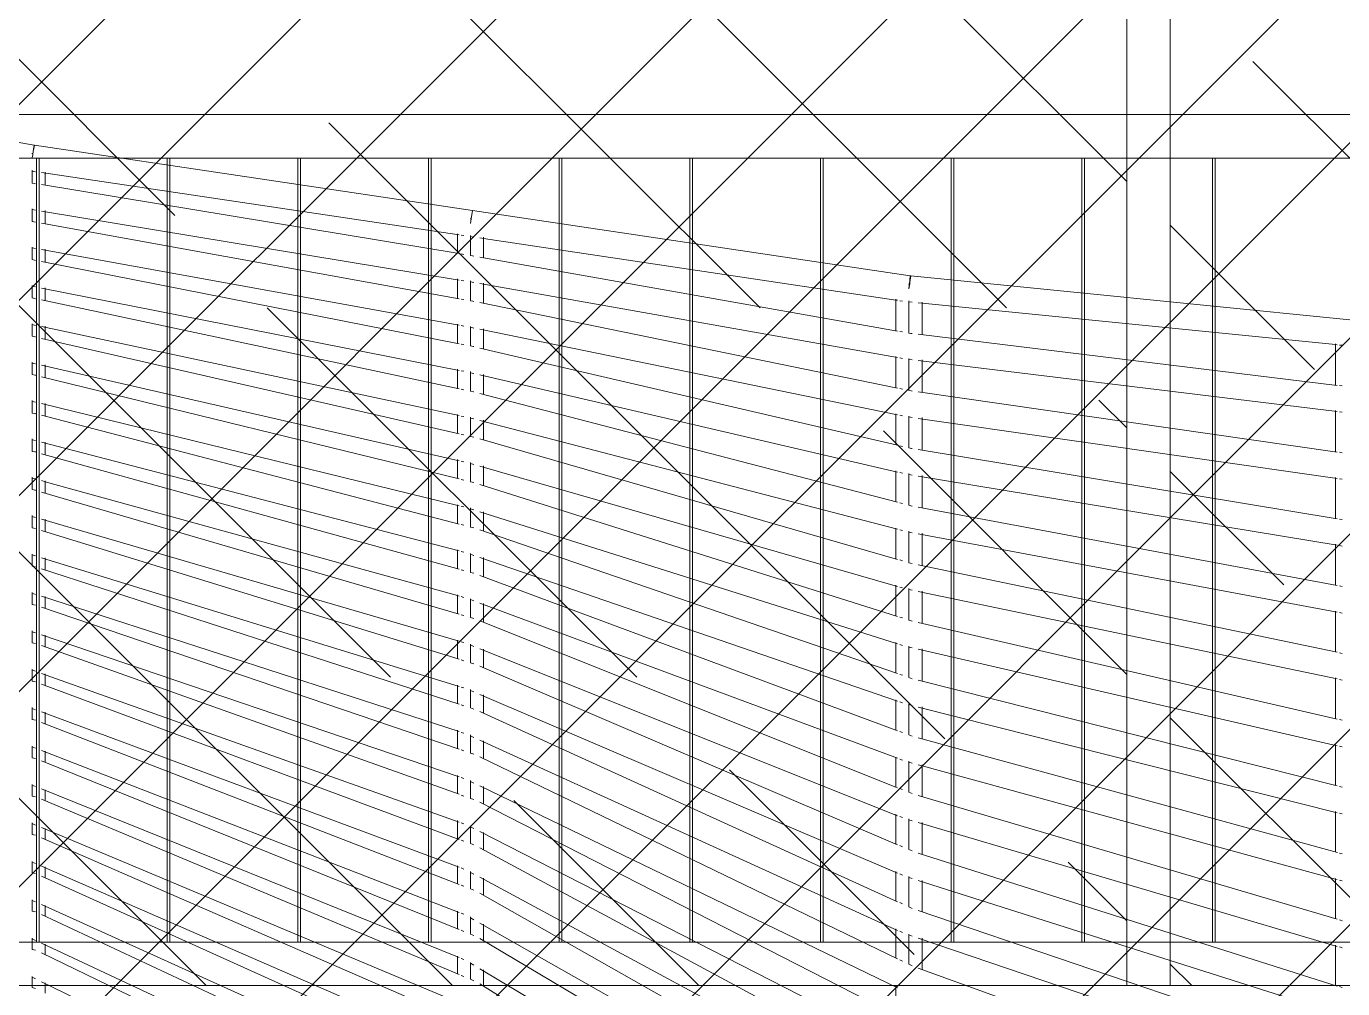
# Model space of a CAD drawing. Header units: millimetres. Extents: x 886808 to 1650903, y -1008069 to 230892.
# Drawn here: x 1022509 to 1024020, y -354964 to -353859 of the extents above; entities that cross this region are included whole.
import ezdxf

# ---------------------------------------------------------------- set-up
doc = ezdxf.new("R2010")
doc.units = ezdxf.units.MM
doc.linetypes.add('ACAD_ISO07W100', pattern=[3, 0, -3])
doc.layers.get('0').update_dxf_attribs({"lineweight": 0})
for name, color, linetype, lineweight in [('0.NETMANHNHAT-0.05', 251, 'Continuous', 0), ('03- Net Cua- 153', 153, 'Continuous', 9), ('A_Dim', 8, 'Continuous', 5), ('M-HVAC-CDFF', 50, 'Continuous', 5)]:
    doc.layers.add(name, color=color, linetype=linetype, lineweight=lineweight)

# ---------------------------------------------------------------- blocks, each defined once
blk = doc.blocks.new('Air Terminals 4 - Air Terminals 4-6275953-MẶT ĐỨNG TRỤC A-H')
at = {"layer": 'M-HVAC-CDFF'}
blk.add_line((1200, 4200), (26700, 4200), dxfattribs=at)
blk = doc.blocks.new('A$C62D649C3')
at = {"transparency": 33554636}
for p, q in [((6799.3, 5749.9), (7295.9, 5665)), ((7293.3, 5655.3), (7293.7, 5655.3)), ((7293.7, 5655.3), (7295, 5655.3)), ((7294.4, 5654), (7293.7, 5650.2)), ((7294.3, 5654), (7293.7, 5650.2)), ((7294.8, 5657.6), (7294.3, 5654)), ((7295, 5657.6), (7294.4, 5654)), ((7295.3, 5660.7), (7294.8, 5657.6)), ((7295.5, 5660.7), (7295, 5657.6)), ((7295.7, 5663), (7295.3, 5660.7)), ((7295.9, 5663), (7295.5, 5660.7)), ((7295.9, 5664.5), (7295.7, 5663)), ((7295.9, 5665), (7295.9, 5664.5)), ((7296.1, 5665), (7295.9, 5665)), ((7296.2, 5664.5), (7295.9, 5663)), ((7296.3, 5665), (7296.1, 5665)), ((7296.3, 5665), (7296.2, 5664.5)), ((7296.3, 5665), (7799, 5590)), ((7293.7, 5650.2), (7293.7, 5650.2)), ((7293.7, 5621.4), (7293.7, 5636.1)), ((7293.7, 5635), (7297.6, 5634.5)), ((7293.7, 5621.4), (7296.2, 5621)), ((7296.2, 5621), (7297.6, 5620.7)), ((7304.3, 5633.5), (7783.8, 5561.9)), ((7308.7, 5632.8), (7308.7, 5634.1)), ((7308.7, 5618.9), (7308.7, 5632.8)), ((7304.3, 5619.6), (7783.8, 5540.4)), ((7293.7, 5577.4), (7293.7, 5592)), ((7293.7, 5591), (7297.6, 5590.4)), ((7297.6, 5576.7), (7293.7, 5577.4)), ((7304.3, 5589.3), (7783.8, 5510.1)), ((7783.8, 5488.7), (7304.3, 5575.5)), ((7308.7, 5588.6), (7308.7, 5589.8)), ((7308.7, 5574.7), (7308.7, 5588.6)), ((7796.3, 5580.5), (7796.8, 5580.5)), ((7796.8, 5580.5), (7798.1, 5580.4)), ((7796.8, 5575.1), (7797.6, 5580.5)), ((7797.6, 5580.5), (7799, 5590)), ((7799, 5590), (8301.6, 5514.9)), ((7781.8, 5540.8), (7781.8, 5563)), ((7786.2, 5561.5), (7789.3, 5561.1)), ((7796.8, 5538.3), (7796.8, 5561.1)), ((7293.7, 5533.5), (7293.7, 5548)), ((7297.6, 5546.3), (7293.7, 5547)), ((7308.7, 5544.2), (7308.7, 5545.6)), ((7796.8, 5559.9), (7800.7, 5559.4)), ((7807.4, 5558.4), (7811.8, 5557.7)), ((7811.8, 5535.7), (7811.8, 5559.2)), ((7811.8, 5557.7), (8285.1, 5487.1)), ((7293.7, 5533.5), (7296.5, 5532.9)), ((7296.5, 5532.9), (7297.6, 5532.7)), ((7783.8, 5458.2), (7304.3, 5545)), ((7304.3, 5531.4), (7783.8, 5437)), ((7308.7, 5530.5), (7308.7, 5544.2)), ((7786.2, 5540), (7789.3, 5539.5)), ((7796.8, 5538.3), (7799.3, 5537.9)), ((7799.3, 5537.9), (7800.7, 5537.6)), ((7807.4, 5536.4), (8287.1, 5451.5)), ((7293.7, 5489.5), (7293.7, 5504)), ((7293.7, 5502.9), (7297.6, 5502.1)), ((7304.3, 5500.8), (7783.8, 5406.4)), ((7308.7, 5500), (7308.7, 5501.3)), ((7308.7, 5486.3), (7308.7, 5500)), ((7781.8, 5489.1), (7781.8, 5511.3)), ((7786.2, 5509.7), (7789.3, 5509.2)), ((7796.8, 5486.4), (7796.8, 5509)), ((7796.8, 5507.9), (7800.7, 5507.2)), ((7807.4, 5506), (8287.1, 5421.1)), ((7811.8, 5483.3), (7811.8, 5506.6)), ((8299.5, 5505.5), (8300.1, 5505.5)), ((8300.1, 5505.5), (8301.3, 5505.4)), ((8300.5, 5503.9), (8300.1, 5500)), ((8300.6, 5503.8), (8300.1, 5500)), ((8300.6, 5505.5), (8300.5, 5503.9)), ((8300.6, 5505.5), (8301.6, 5514.9)), ((8301.2, 5507.4), (8300.6, 5503.8)), ((8301.2, 5507.4), (8302.3, 5514.8)), ((8301.6, 5514.9), (8301.9, 5514.9)), ((8302.3, 5514.8), (8301.9, 5514.9)), ((8806.3, 5464.5), (8302.3, 5514.8)), ((7293.7, 5489.5), (7296.7, 5488.9)), ((7296.7, 5488.9), (7297.6, 5488.7)), ((7304.3, 5487.3), (7783.8, 5385.2)), ((7789.3, 5487.7), (7786.2, 5488.3)), ((7799.6, 5485.8), (7796.8, 5486.4)), ((7800.7, 5485.6), (7799.6, 5485.8)), ((8285.1, 5487.1), (8285.1, 5488)), ((8285.1, 5451.9), (8285.1, 5487.1)), ((8285.1, 5487.1), (8287.1, 5486.8)), ((8289.5, 5486.4), (8292.6, 5486)), ((8300.1, 5449.2), (8300.1, 5486.1)), ((8300.1, 5484.9), (8303.9, 5484.5)), ((8315.1, 5483.4), (8315.1, 5484.8)), ((8287.1, 5386), (7807.4, 5484.2)), ((8310.7, 5483.9), (8315.1, 5483.4)), ((8315.1, 5447.3), (8315.1, 5483.4)), ((8315.1, 5483.4), (8789.8, 5436)), ((7293.7, 5445.5), (7293.7, 5459.9)), ((7293.7, 5458.9), (7297.6, 5458)), ((7304.3, 5456.6), (7783.8, 5354.5)), ((7308.7, 5455.7), (7308.7, 5457)), ((7308.7, 5442.1), (7308.7, 5455.7)), ((7781.8, 5437.4), (7781.8, 5459.4)), ((7789.3, 5457.2), (7786.2, 5457.8)), ((7796.8, 5434.4), (7796.8, 5456.9)), ((7800.7, 5455), (7796.8, 5455.8)), ((7293.7, 5445.5), (7296.8, 5444.8)), ((7296.8, 5444.8), (7297.6, 5444.7)), ((7304.3, 5443.1), (7783.8, 5333.5)), ((8287.1, 5355.4), (7807.4, 5453.6)), ((7811.8, 5431), (7811.8, 5454.2)), ((8289.5, 5451.1), (8292.6, 5450.5)), ((8300.1, 5449.2), (8302.3, 5448.8)), ((8302.3, 5448.8), (8303.9, 5448.6)), ((8310.7, 5447.8), (8791.8, 5389.2)), ((7786.2, 5436.5), (7789.3, 5435.9)), ((7796.8, 5434.4), (7799.9, 5433.8)), ((7799.9, 5433.8), (7800.7, 5433.6)), ((7807.4, 5432), (8287.1, 5320.4)), ((8789.8, 5389.5), (8789.8, 5436.9)), ((8789.8, 5436), (8791.8, 5435.8)), ((8794.2, 5435.5), (8797.3, 5435.2)), ((7293.7, 5401.5), (7293.7, 5415.8)), ((7293.7, 5414.8), (7297.6, 5413.9)), ((7304.3, 5412.4), (7783.8, 5302.7)), ((7308.7, 5411.4), (7308.7, 5412.6)), ((7308.7, 5397.9), (7308.7, 5411.4)), ((8285.1, 5421.5), (8285.1, 5422.3)), ((8285.1, 5386.4), (8285.1, 5421.5)), ((8289.5, 5420.7), (8292.6, 5420.1)), ((8300.1, 5383.3), (8300.1, 5420.1)), ((8300.1, 5418.9), (8303.9, 5418.5)), ((8310.7, 5417.6), (8791.8, 5359.1)), ((8315.1, 5417.1), (8315.1, 5418.4)), ((8315.1, 5381), (8315.1, 5417.1)), ((7293.7, 5401.5), (7297, 5400.8)), ((7297, 5400.8), (7297.6, 5400.6)), ((7304.3, 5399), (7783.8, 5281.7)), ((7781.8, 5385.6), (7781.8, 5407.7)), ((7786.2, 5405.9), (7789.3, 5405.3)), ((7796.8, 5382.4), (7796.8, 5404.9)), ((7796.8, 5403.7), (7800.7, 5402.8)), ((7807.4, 5401.2), (8287.1, 5289.6)), ((7811.8, 5378.7), (7811.8, 5401.7)), ((7786.2, 5384.7), (7789.3, 5384)), ((7796.8, 5382.4), (7800.3, 5381.7)), ((7800.3, 5381.7), (7800.7, 5381.6)), ((7807.4, 5379.8), (8287.1, 5254.9)), ((8292.6, 5384.8), (8289.5, 5385.5)), ((8302.6, 5382.8), (8300.1, 5383.3)), ((8303.9, 5382.6), (8302.6, 5382.8)), ((8791.8, 5312.6), (8310.7, 5381.6)), ((8794.2, 5388.9), (8797.3, 5388.5)), ((7293.7, 5357.4), (7293.7, 5371.7)), ((7293.7, 5370.8), (7297.6, 5369.9)), ((7304.3, 5368.2), (7783.8, 5250.9)), ((7308.7, 5367.1), (7308.7, 5368.3)), ((7308.7, 5353.7), (7308.7, 5367.1)), ((7293.7, 5357.4), (7297.2, 5356.7)), ((7297.2, 5356.7), (7297.6, 5356.6)), ((7304.3, 5354.9), (7783.8, 5229.9)), ((7781.8, 5333.9), (7781.8, 5355.8)), ((7786.2, 5354), (7789.3, 5353.4)), ((7796.8, 5330.5), (7796.8, 5352.8)), ((7796.8, 5351.6), (7800.7, 5350.6)), ((7807.4, 5348.9), (8287.1, 5223.9)), ((7811.8, 5326.4), (7811.8, 5349.2)), ((8285.1, 5355.8), (8285.1, 5356.6)), ((8285.1, 5320.9), (8285.1, 5355.8)), ((8292.6, 5354.2), (8289.5, 5354.9)), ((8300.1, 5317.4), (8300.1, 5354)), ((8303.9, 5352.3), (8300.1, 5352.9)), ((8791.8, 5282.3), (8310.7, 5351.3)), ((8315.1, 5350.7), (8315.1, 5352.1)), ((8315.1, 5314.7), (8315.1, 5350.7)), ((8789.8, 5312.9), (8789.8, 5360.2)), ((8794.2, 5358.8), (8797.3, 5358.4)), ((7293.7, 5313.4), (7293.7, 5327.7)), ((7293.7, 5326.8), (7297.5, 5325.8)), ((7304.3, 5324), (7783.8, 5199.1)), ((7308.7, 5322.9), (7308.7, 5323.9)), ((7308.7, 5309.5), (7308.7, 5322.9)), ((7786.2, 5332.9), (7789.3, 5332.2)), ((7796.8, 5330.5), (7800.6, 5329.6)), ((7800.6, 5329.6), (7800.7, 5329.6)), ((7807.4, 5327.6), (8287.1, 5189.3)), ((8289.5, 5319.9), (8292.6, 5319.1)), ((7293.7, 5313.4), (7297.1, 5312.7)), ((7297.1, 5312.7), (7297.5, 5312.6)), ((7304.3, 5310.7), (7783.9, 5178.1)), ((7781.8, 5282.2), (7781.8, 5304)), ((8300.1, 5317.4), (8303, 5316.7)), ((8303, 5316.7), (8303.9, 5316.6)), ((8310.7, 5315.5), (8791.8, 5236)), ((8797.3, 5311.8), (8794.2, 5312.3)), ((7786.2, 5302.2), (7789.3, 5301.5)), ((7796.8, 5278.5), (7796.8, 5300.6)), ((7796.8, 5299.5), (7800.7, 5298.4)), ((7807.4, 5296.5), (8287.1, 5158.2)), ((7811.8, 5274.1), (7811.8, 5296.6)), ((8285.1, 5290.1), (8285.1, 5291)), ((8285.1, 5255.4), (8285.1, 5290.1)), ((8289.5, 5289.1), (8292.6, 5288.3)), ((7293.7, 5269.5), (7293.7, 5283.6)), ((7293.7, 5282.8), (7297.5, 5281.7)), ((7304.3, 5279.8), (7308.7, 5278.6)), ((7308.7, 5278.6), (7308.7, 5279.6)), ((7308.7, 5265.4), (7308.7, 5278.6)), ((7308.7, 5278.6), (7781.8, 5147.8)), ((7786.2, 5281.1), (7789.3, 5280.3)), ((7796.8, 5278.5), (7800.7, 5277.6)), ((7807.4, 5275.4), (8287.1, 5123.8)), ((8300.1, 5251.5), (8300.1, 5288)), ((8300.1, 5286.8), (8303.9, 5286.2)), ((8310.7, 5285), (8791.8, 5205.6)), ((8315.1, 5284.3), (8315.1, 5285.7)), ((8315.1, 5248.5), (8315.1, 5284.3)), ((8789.8, 5236.3), (8789.8, 5283.5)), ((8797.3, 5281.5), (8794.2, 5282)), ((7293.7, 5269.5), (7297.2, 5268.7)), ((7297.2, 5268.7), (7297.5, 5268.6)), ((7304.3, 5266.7), (7783.8, 5126.5)), ((7781.8, 5230.4), (7781.8, 5252.2)), ((7786.2, 5250.3), (7789.3, 5249.6)), ((7796.8, 5226.5), (7796.8, 5248.5)), ((7796.8, 5247.4), (7800.7, 5246.2)), ((7807.4, 5244.1), (8287.1, 5092.4)), ((7811.8, 5221.7), (7811.8, 5244.1)), ((8289.5, 5254.3), (8292.6, 5253.5)), ((8300.1, 5251.5), (8303.4, 5250.6)), ((8303.4, 5250.6), (8303.9, 5250.5)), ((8310.7, 5249.3), (8791.8, 5159.3)), ((7293.6, 5238.7), (7297.5, 5237.5)), ((7293.7, 5225.5), (7293.7, 5239.6)), ((7304.3, 5235.6), (7783.8, 5095.4)), ((7308.7, 5234.3), (7308.7, 5235.4)), ((7308.7, 5221.2), (7308.7, 5234.3)), ((7786.2, 5229.3), (7789.3, 5228.5)), ((8794.2, 5235.6), (8797.3, 5235.1)), ((7293.6, 5225.5), (7297.4, 5224.7)), ((7297.4, 5224.7), (7297.5, 5224.7)), ((7304.3, 5222.6), (7783.8, 5074.8)), ((7796.8, 5226.5), (7800.7, 5225.5)), ((7807.4, 5223.2), (8287.1, 5058.2)), ((8285.1, 5224.4), (8285.1, 5225.3)), ((8285.1, 5189.9), (8285.1, 5224.4)), ((8289.5, 5223.3), (8292.6, 5222.5)), ((8300.1, 5185.6), (8300.1, 5221.9)), ((8300.1, 5220.7), (8303.9, 5220)), ((8310.7, 5218.8), (8791.8, 5128.8)), ((8315.1, 5217.9), (8315.1, 5219.4)), ((8315.1, 5182.2), (8315.1, 5217.9)), ((7781.8, 5178.7), (7781.8, 5200.4)), ((7786.2, 5198.5), (7789.3, 5197.7)), ((8789.8, 5159.7), (8789.8, 5206.8)), ((8794.2, 5205.2), (8797.3, 5204.6)), ((7293.6, 5181.6), (7293.6, 5195.5)), ((7293.6, 5194.6), (7297.5, 5193.4)), ((7304.2, 5191.3), (7783.8, 5043.5)), ((7308.6, 5189.9), (7308.6, 5191.1)), ((7308.6, 5177.1), (7308.6, 5189.9)), ((7796.8, 5174.5), (7796.8, 5196.3)), ((7796.8, 5195.3), (7800.7, 5194)), ((7807.4, 5191.7), (8287.1, 5026.7)), ((7811.8, 5169.4), (7811.8, 5191.5)), ((8289.5, 5188.7), (8292.6, 5187.8)), ((8300.1, 5185.6), (8303.7, 5184.5)), ((8303.7, 5184.5), (8303.9, 5184.5)), ((8310.7, 5183.1), (8791.8, 5082.7)), ((7293.6, 5181.6), (7297.5, 5180.7)), ((7304.2, 5178.5), (7783.8, 5023.1)), ((7786.2, 5177.5), (7789.3, 5176.6)), ((7796.8, 5174.5), (7800.7, 5173.5)), ((7807.4, 5171), (7811.8, 5169.4)), ((7811.8, 5169.4), (8285.1, 4993.4)), ((8285.1, 5158.7), (8285.1, 5159.6)), ((8285.1, 5124.4), (8285.1, 5158.7)), ((8289.5, 5157.5), (8292.6, 5156.6)), ((8300.1, 5119.7), (8300.1, 5155.8)), ((8300.1, 5154.7), (8303.9, 5153.9)), ((8310.7, 5152.5), (8791.8, 5052.1)), ((8315.1, 5151.6), (8315.1, 5153)), ((8794.2, 5158.9), (8797.3, 5158.3)), ((7293.6, 5137.6), (7293.6, 5151.5)), ((7293.6, 5150.5), (7297.5, 5149.2)), ((7293.6, 5137.6), (7297.5, 5136.7)), ((7304.2, 5147), (7783.8, 4991.6)), ((7308.6, 5145.6), (7308.6, 5146.8)), ((7308.6, 5132.9), (7308.6, 5145.6)), ((7781.8, 5127), (7781.8, 5148.6)), ((7781.8, 5147.8), (7783.8, 5147.3)), ((7786.2, 5146.6), (7789.3, 5145.8)), ((7796.8, 5122.7), (7796.8, 5144.2)), ((7796.8, 5143.2), (7800.7, 5141.8)), ((7807.4, 5139.3), (8287.1, 4961)), ((7811.8, 5117.2), (7811.8, 5138.8)), ((8315.1, 5115.9), (8315.1, 5151.6)), ((7304.2, 5134.4), (7783.8, 4971.4)), ((7786.2, 5125.8), (7789.3, 5124.9)), ((7796.8, 5122.7), (7800.7, 5121.5)), ((8289.5, 5123), (8292.6, 5122.1)), ((8789.8, 5083.1), (8789.8, 5130.1)), ((8794.2, 5128.4), (8797.3, 5127.8)), ((7293.6, 5093.6), (7293.6, 5107.4)), ((7807.4, 5118.9), (8285.1, 4928)), ((8300.1, 5119.7), (8303.9, 5118.5)), ((8310.7, 5116.9), (8791.8, 5006)), ((7293.6, 5106.4), (7297.5, 5105.1)), ((7293.6, 5093.6), (7297.5, 5092.7)), ((7304.2, 5102.8), (7783.8, 4939.7)), ((7308.6, 5101.3), (7308.6, 5102.4)), ((7308.6, 5088.8), (7308.6, 5101.3)), ((7781.8, 5075.4), (7781.8, 5096.8)), ((7786.2, 5094.7), (7789.3, 5093.8)), ((7796.8, 5070.8), (7796.8, 5092.1)), ((8285.1, 5093.1), (8285.1, 5093.8)), ((8285.1, 5058.9), (8285.1, 5093.1)), ((7304.2, 5090.4), (7783.8, 4919.7)), ((7796.8, 5091.1), (7800.7, 5089.5)), ((7807.4, 5086.8), (8287.1, 4895.1)), ((7811.8, 5065), (7811.8, 5086.3)), ((8289.5, 5091.7), (8292.6, 5090.7)), ((8300.1, 5053.8), (8300.1, 5089.7)), ((8300.1, 5088.7), (8303.9, 5087.8)), ((8310.7, 5086.2), (8791.8, 4975.3)), ((8315.1, 5085.2), (8315.1, 5086.6)), ((8315.1, 5049.6), (8315.1, 5085.2)), ((8794.2, 5082.2), (8797.3, 5081.5)), ((7293.6, 5049.6), (7293.6, 5063.3)), ((7293.6, 5062.3), (7297.5, 5060.9)), ((7786.2, 5074), (7789.3, 5073.1)), ((7796.8, 5070.8), (7800.7, 5069.6)), ((7807.4, 5066.8), (8287.1, 4861.8)), ((7293.6, 5049.6), (7297.5, 5048.7)), ((7304.2, 5058.5), (7783.8, 4887.8)), ((7308.6, 5056.9), (7308.6, 5058.1)), ((7308.6, 5044.6), (7308.6, 5056.9)), ((8289.5, 5057.4), (8292.6, 5056.4)), ((8300.1, 5053.8), (8303.9, 5052.4)), ((8310.7, 5050.7), (8791.8, 4929.4)), ((8789.8, 5006.5), (8789.8, 5053.4)), ((8794.2, 5051.6), (8797.3, 5050.9)), ((7304.2, 5046.3), (7783.8, 4867.9)), ((7781.8, 5023.7), (7781.8, 5045)), ((7786.2, 5042.7), (7789.3, 5041.8)), ((7796.8, 5018.9), (7796.8, 5039.9)), ((7796.8, 5038.9), (7800.7, 5037.2)), ((7807.4, 5034.3), (8287.1, 4829.3)), ((7811.8, 5012.7), (7811.8, 5033.7)), ((7293.6, 5005.3), (7293.6, 5019.2)), ((7293.6, 5018.2), (7297.5, 5016.8)), ((7786.2, 5022.3), (7789.3, 5021.3)), ((7796.8, 5018.9), (7800.7, 5017.6)), ((8285.1, 5027.4), (8285.1, 5028.2)), ((8285.1, 4993.4), (8285.1, 5027.4)), ((8289.5, 5025.9), (8292.6, 5024.8)), ((8300.1, 4987.9), (8300.1, 5023.6)), ((8300.1, 5022.6), (8303.9, 5021.6)), ((8310.7, 5019.9), (8791.8, 4898.6)), ((8315.1, 5018.8), (8315.1, 5020.1)), ((8315.1, 4983.3), (8315.1, 5018.8)), ((7293.6, 5005.7), (7297.5, 5004.7)), ((7304.2, 5014.3), (7783.8, 4835.9)), ((7304.2, 5002.2), (7783.8, 4816.2)), ((7308.6, 5012.6), (7308.6, 5013.8)), ((7308.6, 5000.5), (7308.6, 5012.6)), ((7807.4, 5014.7), (8287.1, 4796.4)), ((8794.2, 5005.5), (8797.3, 5004.8)), ((7781.8, 4972), (7781.8, 4993.2)), ((7786.2, 4990.8), (7789.3, 4989.8)), ((7796.8, 4966.9), (7796.8, 4987.8)), ((7796.8, 4986.7), (7800.7, 4984.9)), ((8285.1, 4993.4), (8287.1, 4992.7)), ((8289.5, 4991.8), (8292.6, 4990.7)), ((8300.1, 4987.9), (8303.9, 4986.4)), ((7293.6, 4961.7), (7293.6, 4975.1)), ((7293.6, 4974.1), (7297.5, 4972.6)), ((7807.4, 4981.8), (8287.1, 4763.5)), ((7811.8, 4960.5), (7811.8, 4981.2)), ((8310.7, 4984.5), (8791.9, 4852.7)), ((8789.8, 4929.9), (8789.8, 4976.6)), ((8794.2, 4974.8), (8797.3, 4974.1)), ((7293.6, 4961.7), (7297.5, 4960.7)), ((7304.2, 4970), (7783.8, 4784.1)), ((7304.2, 4958.1), (7783.8, 4764.5)), ((7308.6, 4968.3), (7308.6, 4969.4)), ((7308.6, 4956.3), (7308.6, 4968.3)), ((7786.2, 4970.6), (7789.3, 4969.5)), ((7796.8, 4966.9), (7800.7, 4965.6)), ((7807.4, 4962.6), (8287.1, 4730.9)), ((8285.1, 4961.7), (8285.1, 4962.5)), ((8285.1, 4928), (8285.1, 4961.7)), ((8289.5, 4960.1), (8292.6, 4958.9)), ((8300.1, 4922.1), (8300.1, 4957.6)), ((8300.1, 4956.6), (8303.9, 4955.5)), ((7781.8, 4920.4), (7781.8, 4941.3)), ((8310.7, 4953.7), (8315.1, 4952.5)), ((8315.1, 4952.5), (8315.1, 4953.7)), ((8315.1, 4917.1), (8315.1, 4952.5)), ((8315.1, 4952.5), (8789.8, 4822.4)), ((7293.6, 4917.7), (7293.6, 4930.9)), ((7293.6, 4930.1), (7297.5, 4928.5)), ((7304.2, 4925.8), (7783.8, 4732.2)), ((7786.2, 4938.9), (7789.3, 4937.8)), ((7796.8, 4915), (7796.8, 4935.6)), ((7796.8, 4934.5), (7800.7, 4932.6)), ((7807.4, 4929.3), (8287.1, 4697.6)), ((7811.8, 4908.3), (7811.8, 4928.6)), ((8285.1, 4928), (8287.1, 4927.3)), ((8289.5, 4926.3), (8292.6, 4925.1)), ((8794.2, 4928.8), (8797.3, 4928)), ((7293.6, 4917.7), (7297.5, 4916.7)), ((7304.2, 4914), (7783.8, 4712.8)), ((7308.6, 4924), (7308.6, 4925)), ((7308.6, 4912.2), (7308.6, 4924)), ((7786.2, 4918.8), (7789.3, 4917.7)), ((7796.8, 4915), (7800.7, 4913.7)), ((8300.1, 4922.1), (8303.9, 4920.5)), ((8310.7, 4918.4), (8791.8, 4776.2)), ((7807.4, 4910.5), (8287.1, 4665.5)), ((8285.1, 4862.7), (8285.1, 4896.8)), ((8789.8, 4853.3), (8789.8, 4899.9)), ((8794.2, 4898), (8797.3, 4897.2)), ((7293.6, 4873.7), (7293.6, 4886.8)), ((7293.6, 4886), (7297.5, 4884.3)), ((7304.2, 4881.5), (7783.8, 4680.3)), ((7308.6, 4879.7), (7308.6, 4880.6)), ((7781.8, 4868.7), (7781.8, 4889.5)), ((7786.2, 4887), (7789.3, 4885.9)), ((7796.8, 4863.1), (7796.8, 4883.4)), ((7796.8, 4882.3), (7800.7, 4880.3)), ((8289.5, 4894.2), (8292.6, 4892.9)), ((8300.1, 4856.3), (8300.1, 4891.5)), ((8300.1, 4890.4), (8303.9, 4889.3)), ((8310.7, 4887.3), (8791.8, 4745.1)), ((8315.1, 4886), (8315.1, 4887.3)), ((8315.1, 4850.9), (8315.1, 4886)), ((7293.6, 4873.7), (7297.5, 4872.6)), ((7304.2, 4869.9), (7783.8, 4661.1)), ((7308.6, 4868), (7308.6, 4879.7)), ((7786.2, 4867.1), (7789.3, 4865.9)), ((7807.4, 4876.9), (8287.1, 4631.8)), ((7811.8, 4856.1), (7811.8, 4876)), ((7796.8, 4863.1), (7800.7, 4861.7)), ((7807.4, 4858.4), (8287.1, 4600)), ((8289.5, 4860.8), (8292.6, 4859.5)), ((8300.1, 4856.3), (8303.9, 4854.6)), ((8310.7, 4852.3), (8791.8, 4699.6)), ((8794.2, 4852.1), (8797.3, 4851.2)), ((7293.6, 4829.7), (7293.6, 4842.7)), ((7293.6, 4841.9), (7297.5, 4840.2)), ((7304.2, 4837.3), (7783.8, 4628.5)), ((7308.6, 4835.4), (7308.6, 4836.3)), ((7308.6, 4823.8), (7308.6, 4835.4)), ((7781.8, 4817), (7781.8, 4837.6)), ((7293.6, 4829.7), (7297.4, 4828.6)), ((7304.2, 4825.8), (7783.8, 4609.4)), ((7786.2, 4835.1), (7789.3, 4833.9)), ((7796.8, 4811.2), (7796.8, 4831.2)), ((7796.8, 4830.1), (7800.7, 4828)), ((7807.4, 4824.4), (8287.1, 4566)), ((7811.8, 4803.9), (7811.8, 4823.3)), ((8285.1, 4797.3), (8285.1, 4831)), ((8289.5, 4828.3), (8292.6, 4827)), ((8300.1, 4790.4), (8300.1, 4825.4)), ((8300.1, 4824.3), (8303.9, 4823.1)), ((8310.7, 4820.9), (8791.8, 4668.2)), ((8315.1, 4819.5), (8315.1, 4820.9)), ((8789.8, 4776.8), (8789.8, 4823.2)), ((8789.8, 4822.4), (8791.8, 4821.9)), ((8794.2, 4821.2), (8797.3, 4820.4)), ((7786.2, 4815.3), (7789.3, 4814.1)), ((7796.8, 4811.2), (7800.7, 4809.7)), ((7807.4, 4806.3), (8287.1, 4534.6)), ((8315.1, 4784.7), (8315.1, 4819.5)), ((7293.6, 4785.7), (7293.6, 4798.6)), ((7293.6, 4797.8), (7297.4, 4796.1)), ((7304.2, 4793), (7783.8, 4576.6)), ((7308.6, 4791), (7308.6, 4791.9)), ((7308.6, 4779.7), (7308.6, 4791)), ((8289.5, 4795.3), (8292.6, 4793.9)), ((8300.1, 4790.4), (8303.9, 4788.7)), ((7293.6, 4785.7), (7297.4, 4784.6)), ((7304.2, 4781.7), (7783.8, 4557.7)), ((7781.8, 4765.3), (7781.8, 4785.7)), ((7786.2, 4783.1), (7789.3, 4781.9)), ((7796.8, 4759.3), (7796.8, 4778.9)), ((7796.8, 4777.9), (7800.7, 4775.7)), ((8310.7, 4786.2), (8791.8, 4623.1)), ((8794.2, 4775.5), (8797.3, 4774.6)), ((7786.2, 4763.6), (7789.3, 4762.3)), ((7807.4, 4771.9), (8287.1, 4500.1)), ((7811.8, 4751.6), (7811.8, 4770.7)), ((8285.1, 4764.4), (8285.1, 4765.3)), ((8285.1, 4731.9), (8285.1, 4764.4)), ((8289.5, 4762.4), (8292.6, 4761)), ((7293.6, 4741.7), (7293.6, 4754.6)), ((7293.6, 4753.7), (7297.4, 4751.9)), ((7304.2, 4748.8), (7783.8, 4524.7)), ((7308.6, 4746.7), (7308.6, 4747.6)), ((7308.6, 4735.5), (7308.6, 4746.7)), ((7796.8, 4759.3), (7800.7, 4757.7)), ((7807.4, 4754.3), (8287.1, 4469.2)), ((8300.1, 4724.6), (8300.1, 4759.3)), ((8300.1, 4758.2), (8303.9, 4756.9)), ((8310.7, 4754.6), (8791.8, 4591.4)), ((8315.1, 4753.1), (8315.1, 4754.5)), ((8315.1, 4718.5), (8315.1, 4753.1)), ((8789.8, 4700.3), (8789.8, 4746.5)), ((7293.5, 4741.7), (7297.4, 4740.6)), ((7304.2, 4737.6), (7783.8, 4505.9)), ((7781.8, 4713.6), (7781.8, 4733.9)), ((7786.2, 4731.2), (7789.3, 4730)), ((8289.5, 4729.8), (8292.6, 4728.3)), ((8794.2, 4744.4), (8797.3, 4743.4)), ((7796.8, 4707.3), (7796.8, 4726.7)), ((7796.8, 4725.7), (7800.7, 4723.4)), ((7807.4, 4719.4), (8287.1, 4434.3)), ((7811.8, 4699.4), (7811.8, 4718)), ((8300.1, 4724.6), (8303.9, 4722.8)), ((8310.7, 4720.1), (8791.8, 4546.5)), ((7293.5, 4697.7), (7293.6, 4710.5)), ((7293.5, 4709.7), (7297.4, 4707.8)), ((7304.2, 4704.5), (7783.8, 4472.8)), ((7308.5, 4691.4), (7308.6, 4702.4)), ((7308.6, 4702.4), (7308.6, 4703.3)), ((7786.2, 4711.8), (7789.3, 4710.5)), ((7796.8, 4707.3), (7800.7, 4705.7)), ((7807.4, 4702.2), (8287.1, 4403.7)), ((8285.1, 4698.6), (8285.1, 4699.5)), ((7293.5, 4697.7), (7297.4, 4696.6)), ((8285.1, 4666.5), (8285.1, 4698.6)), ((8794.2, 4698.9), (8797.3, 4697.9))]:
    blk.add_line(p, q, dxfattribs=at)

msp = doc.modelspace()

# ---------------------------------------------------------------- hatches: boundary and pattern name
at = {"layer": 'A_Dim', "transparency": 33554457}
h = msp.add_hatch(dxfattribs=at)
h.set_pattern_fill('ANSI31', color=256, scale=50)
h.paths.add_polyline_path([(1057771.5, -351410.1), (1012052.5, -351410.1), (1012052.5, -360423), (1057771.5, -360423)])
at = {"layer": 'A_Dim', "transparency": 33554534}
h = msp.add_hatch(dxfattribs=at)
h.set_pattern_fill('GOST_WOOD', color=256, scale=100, angle=45)
h.set_pattern_definition([(135, (-719101.95, -236661.1), (424.26407, 424.26407), [1000, -200]), (135, (-718819.1, -236661.1), (424.26407, 424.26407), [600, -150, 300, -150]), (135, (-718465.55, -236731.8), (424.26407, 424.26407), [1000, -200])])
h.paths.add_polyline_path([(1047371.8, -351860.1), (1045951.6, -351860.1), (1046640.2, -352360.1), (1047371.8, -352360.1)])
h.paths.add_polyline_path([(1047371.8, -352410.1), (1045896.7, -352410.1), (1045896.7, -354960.1), (1047371.8, -354960.1)])
h.paths.add_polyline_path([(1044196.9, -352410.1), (1042671.8, -352410.1), (1042671.8, -354960.1), (1044196.9, -354960.1)])
h.paths.add_polyline_path([(1028121.8, -352410.1), (1026796.8, -352410.1), (1026796.8, -354960.1), (1028121.8, -354960.1)])
h.paths.add_polyline_path([(1026746.8, -352410.1), (1025421.8, -352410.1), (1025421.8, -354960.1), (1026746.8, -354960.1)])
h.paths.add_polyline_path([(1021071.8, -352410.1), (1019771.8, -352410.1), (1019771.8, -354960.1), (1021071.8, -354960.1)])
h.paths.add_polyline_path([(1021121.8, -354960.1), (1022421.8, -354960.1), (1022421.8, -352410.1), (1021121.8, -352410.1)])
h.paths.add_polyline_path([(1023771.8, -352410.1), (1022471.8, -352410.1), (1022471.8, -354960.1), (1023771.8, -354960.1)])
h.paths.add_polyline_path([(1025121.8, -352410.1), (1023821.8, -352410.1), (1023821.8, -354960.1), (1025121.8, -354960.1)])
h.paths.add_polyline_path([(1029546.8, -354960.1), (1030871.8, -354960.1), (1030871.8, -352410.1), (1029546.8, -352410.1)])
h.paths.add_polyline_path([(1029496.8, -352410.1), (1028171.8, -352410.1), (1028171.8, -354960.1), (1029496.8, -354960.1)])
h.paths.add_polyline_path([(1031171.8, -352410.1), (1031171.8, -354960.1), (1032216.8, -354960.1), (1032216.8, -352410.1)])
h.paths.add_polyline_path([(1036621.8, -352410.1), (1035576.8, -352410.1), (1035576.8, -354960.1), (1036621.8, -354960.1)])
h.paths.add_polyline_path([(1036921.8, -354960.1), (1037966.8, -354960.1), (1037966.8, -352410.1), (1036921.8, -352410.1)])
h.paths.add_polyline_path([(1041326.8, -354960.1), (1042371.8, -354960.1), (1042371.8, -352410.1), (1041326.8, -352410.1)])
h.paths.add_polyline_path([(1045846.7, -351860.1), (1044246.9, -351860.1), (1044246.9, -352360.1), (1045846.7, -352360.1)])
h.paths.add_polyline_path([(1046257.6, -351860.1), (1045896.7, -351860.1), (1045896.7, -352360.1), (1046640.2, -352360.1)])
h.paths.add_polyline_path([(1044196.9, -351860.1), (1042671.8, -351860.1), (1042671.8, -352360.1), (1044196.9, -352360.1)])
h.paths.add_polyline_path([(1042371.8, -351860.1), (1041326.8, -351860.1), (1041326.8, -352360.1), (1042371.8, -352360.1)])
h.paths.add_polyline_path([(1041276.8, -351860.1), (1038016.8, -351860.1), (1038016.8, -352360.1), (1041276.8, -352360.1)])
h.paths.add_polyline_path([(1037966.8, -351860.1), (1036921.8, -351860.1), (1036921.8, -352360.1), (1037966.8, -352360.1)])
h.paths.add_polyline_path([(1036621.8, -351860.1), (1035576.8, -351860.1), (1035576.8, -352360.1), (1036621.8, -352360.1)])
h.paths.add_polyline_path([(1035526.8, -351860.1), (1032266.8, -351860.1), (1032266.8, -352360.1), (1035526.8, -352360.1)])
h.paths.add_polyline_path([(1032216.8, -351860.1), (1031171.8, -351860.1), (1031171.8, -352360.1), (1032216.8, -352360.1)])
h.paths.add_polyline_path([(1030871.8, -351860.1), (1029546.8, -351860.1), (1029546.8, -352360.1), (1030871.8, -352360.1)])
h.paths.add_polyline_path([(1029496.8, -351860.1), (1028171.8, -351860.1), (1028171.8, -352360.1), (1029496.8, -352360.1)])
h.paths.add_polyline_path([(1028121.8, -351860.1), (1026796.8, -351860.1), (1026796.8, -352360.1), (1028121.8, -352360.1)])
h.paths.add_polyline_path([(1026746.8, -351860.1), (1025421.8, -351860.1), (1025421.8, -352360.1), (1026746.8, -352360.1)])
h.paths.add_polyline_path([(1025121.8, -351860.1), (1023821.8, -351860.1), (1023821.8, -352360.1), (1025121.8, -352360.1)])
h.paths.add_polyline_path([(1023771.8, -351860.1), (1022471.8, -351860.1), (1022471.8, -352360.1), (1023771.8, -352360.1)])
h.paths.add_polyline_path([(1022421.8, -351860.1), (1021121.8, -351860.1), (1021121.8, -352360.1), (1022421.8, -352360.1)])
h.paths.add_polyline_path([(1021071.8, -351860.1), (1019771.8, -351860.1), (1019771.8, -352360.1), (1021071.8, -352360.1)])

# ---------------------------------------------------------------- linework, layer by layer
at = {"layer": '0.NETMANHNHAT-0.05', "transparency": 33554636}
for p, q in [((1046221.8, -353960.1), (1020721.8, -353960.1)), ((1046221.8, -354010.1), (1020721.8, -354010.1)), ((1022520.3, -354010.1), (1022520.3, -354910.1)), ((1022523.3, -354910.1), (1022523.3, -354010.1)), ((1022670.3, -354010.1), (1022670.3, -354910.1)), ((1022673.3, -354910.1), (1022673.3, -354010.1)), ((1022820.3, -354010.1), (1022820.3, -354910.1)), ((1022823.3, -354910.1), (1022823.3, -354010.1)), ((1022970.3, -354010.1), (1022970.3, -354910.1)), ((1022973.3, -354910.1), (1022973.3, -354010.1)), ((1023120.3, -354010.1), (1023120.3, -354910.1)), ((1023123.3, -354910.1), (1023123.3, -354010.1)), ((1023270.3, -354010.1), (1023270.3, -354910.1)), ((1023273.3, -354910.1), (1023273.3, -354010.1)), ((1023420.3, -354010.1), (1023420.3, -354910.1)), ((1023423.3, -354910.1), (1023423.3, -354010.1)), ((1023570.3, -354010.1), (1023570.3, -354910.1)), ((1023573.3, -354910.1), (1023573.3, -354010.1)), ((1023720.3, -354010.1), (1023720.3, -354910.1)), ((1023723.3, -354910.1), (1023723.3, -354010.1)), ((1023870.3, -354010.1), (1023870.3, -354910.1)), ((1023873.3, -354910.1), (1023873.3, -354010.1)), ((1020721.8, -354910.1), (1046221.8, -354910.1))]:
    msp.add_line(p, q, dxfattribs=at)
at = {"layer": '03- Net Cua- 153', "linetype": 'Continuous', "transparency": 33554636}
msp.add_lwpolyline([(1019771.8, -351860.1), (1025121.8, -351860.1), (1025121.8, -354960.1), (1019771.8, -354960.1)], close=True, dxfattribs=at)
at = {"layer": '03- Net Cua- 153', "linetype": 'Continuous', "transparency": 33554636, "elevation": 0}
msp.add_lwpolyline([(1023821.8, -351860.1), (1023771.8, -351860.1), (1023771.8, -354960.1), (1023821.8, -354960.1)], close=True, dxfattribs=at)

# ---------------------------------------------------------------- block references
at = {"layer": 'A_Dim', "linetype": 'ACAD_ISO07W100', "transparency": 33554534}
msp.add_blockref('A$C62D649C3', (1015221.7, -359660.1), dxfattribs=at)
at = {"layer": 'M-HVAC-CDFF', "transparency": 33554636}
msp.add_blockref('Air Terminals 4 - Air Terminals 4-6275953-MẶT ĐỨNG TRỤC A-H', (1019521.8, -359160.1), dxfattribs=at)

doc.saveas('drawing.dxf')
